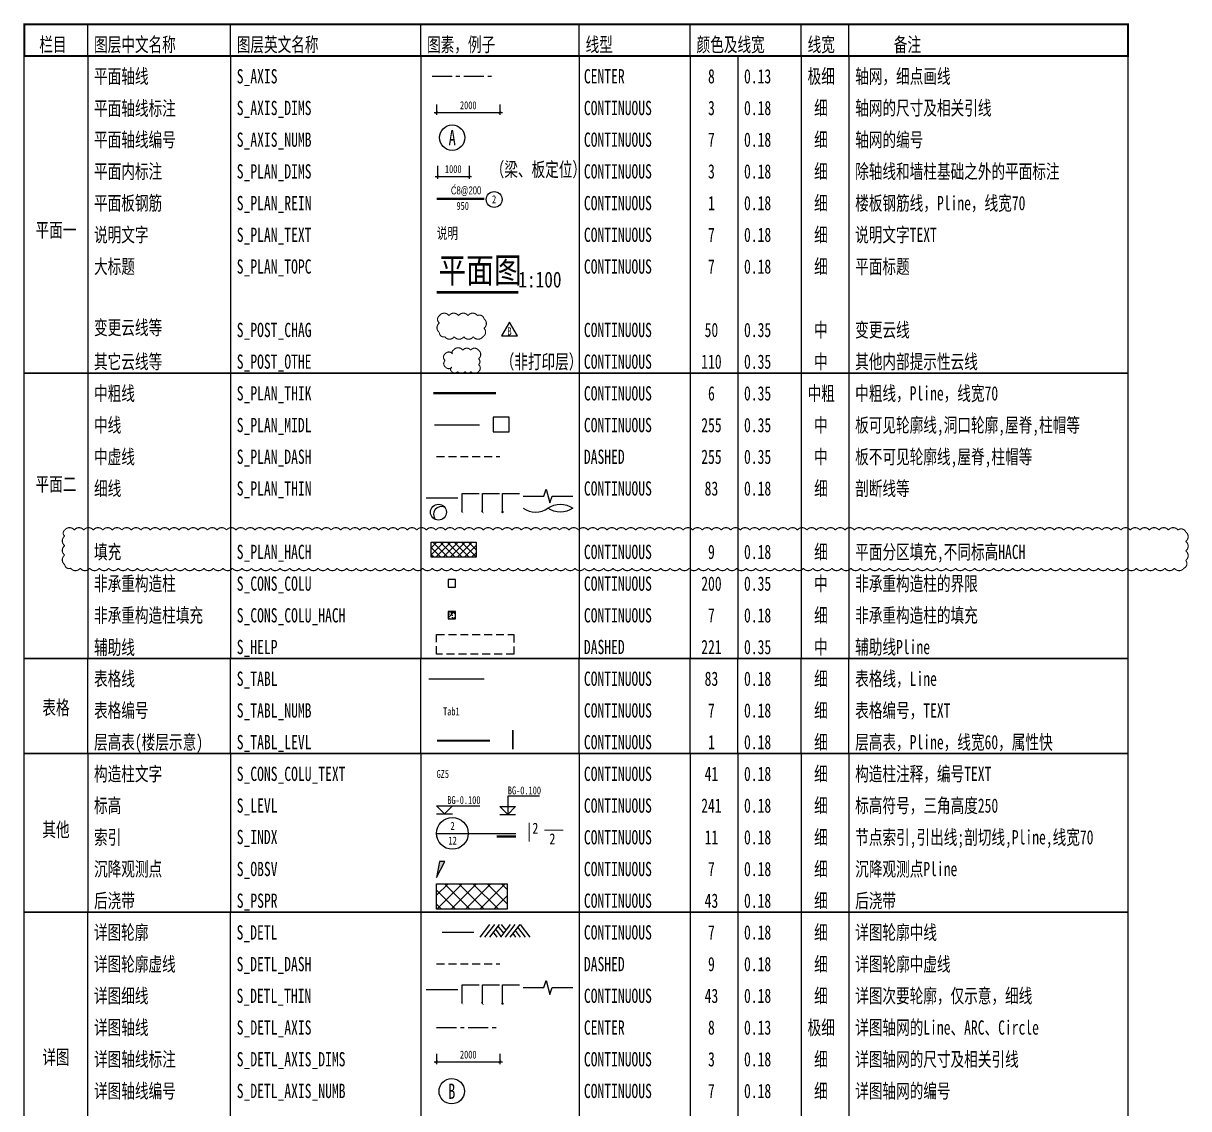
# Model space of a CAD drawing. Extents: x -302153 to 2378000, y -57590 to 1700000.
# Drawn here: x -69691 to -32945, y -13513 to 20717 of the extents above; entities that cross this region are included whole.
import ezdxf
from ezdxf.enums import TextEntityAlignment as Align

# ---------------------------------------------------------------- set-up
doc = ezdxf.new("R2010")
doc.units = 0
doc.header["$LTSCALE"] = 500
doc.header["$MEASUREMENT"] = 0
doc.linetypes.add('CENTER', pattern=[2, 1.25, -0.25, 0.25, -0.25])
doc.linetypes.add('DASHED', pattern=[0.75, 0.5, -0.25])
doc.layers.get('0').update_dxf_attribs({"linetype": 'CONTINUOUS'})
doc.layers.get('Defpoints').update_dxf_attribs({"color": 2, "linetype": 'CONTINUOUS'})
for name, color, linetype in [('S_AXIS', 8, 'CENTER'), ('S_AXIS_DIMS', 3, 'CONTINUOUS'), ('S_AXIS_NUMB', 7, 'CONTINUOUS'), ('S_CONS_COLU', 200, 'CONTINUOUS'), ('S_CONS_COLU_HACH', 7, 'CONTINUOUS'), ('S_CONS_COLU_TEXT', 41, 'CONTINUOUS'), ('S_DETL', 7, 'CONTINUOUS'), ('S_DETL_AXIS', 8, 'CENTER'), ('S_DETL_AXIS_DIMS', 3, 'CONTINUOUS'), ('S_DETL_AXIS_NUMB', 7, 'CONTINUOUS'), ('S_DETL_DASH', 9, 'DASHED'), ('S_DETL_THIN', 43, 'CONTINUOUS'), ('S_FLOR_TEXT', 51, 'CONTINUOUS'), ('S_HELP', 221, 'DASHED'), ('S_INDX', 11, 'CONTINUOUS'), ('S_LEVL', 241, 'CONTINUOUS'), ('S_OBSV', 7, 'CONTINUOUS'), ('S_PLAN_DASH', 255, 'DASHED'), ('S_PLAN_DIMS', 3, 'CONTINUOUS'), ('S_PLAN_HACH', 9, 'CONTINUOUS'), ('S_PLAN_MIDL', 255, 'CONTINUOUS'), ('S_PLAN_REIN', 1, 'CONTINUOUS'), ('S_PLAN_TEXT', 7, 'CONTINUOUS'), ('S_PLAN_THIK', 6, 'CONTINUOUS'), ('S_PLAN_THIN', 83, 'CONTINUOUS'), ('S_PLAN_TOPC', 7, 'CONTINUOUS'), ('S_POST_CHAG', 50, 'CONTINUOUS'), ('S_PSPR', 43, 'CONTINUOUS'), ('S_TABL', 83, 'CONTINUOUS'), ('S_TABL_LEVL', 1, 'CONTINUOUS'), ('S_TABL_NUMB', 7, 'CONTINUOUS')]:
    doc.layers.add(name, color=color, linetype=linetype)
doc.layers.add('S_POST_OTHE', color=110, linetype='CONTINUOUS', plot=False)
doc.styles.add('TH-STYLE1', font='Stfangso_1.ttf', dxfattribs={"width": 0.7})
doc.styles.add('TH-STYLE2', font='', dxfattribs={"width": 0.8})
doc.styles.get('TH-STYLE2').set_extended_font_data('STXihei')
doc.dimstyles.new('TSSD_100_100', dxfattribs={"dimtxt": 250, "dimasz": 75, "dimexe": 75, "dimexo": 200, "dimgap": 100, "dimtad": 1, "dimdec": 3, "dimdsep": 46, "dimtxsty": 'TH-STYLE1', "dimblk": 'ARCHTICK', "dimcen": -100, "dimdle": 75, "dimclrt": 7, "dimadec": 0, "dimazin": 0, "dimtfac": 1, "dimtdec": 3, "dimtix": 1, "dimtmove": 2, "dimatfit": 3, "dimldrblk": 'ARCHTICK', "dimfxl": 200, "dimtolj": 1, "dimtzin": 0, "dimarcsym": 0})

# ---------------------------------------------------------------- blocks, each defined once
blk = doc.blocks.new('Num')
blk.add_circle((0, 0), 250)
at = {"style": 'TH-STYLE1', "width": 0.7, "flags": 8}
blk.add_attdef('N', text='', height=250, dxfattribs=at).set_placement((0, -120), align=Align.CENTER)
blk = doc.blocks.new('ts_axno')
at = {"color": 0, "linetype": 'ByBlock', "lineweight": -2}
blk.add_circle((0, 0), 0.5, dxfattribs=at)
at = {"color": 0, "linetype": 'ByBlock', "lineweight": -2, "style": 'TH-STYLE1', "width": 0.8}
blk.add_attdef('A', text='', height=0.6, dxfattribs=at).set_placement((0, 0), align=Align.MIDDLE_CENTER)
blk = doc.blocks.new('INDX')
at = {"layer": 'S_INDX'}
blk.add_line((-1000, 0), (0, 0), dxfattribs=at)
at = {"layer": 'S_INDX', "xscale": 1000, "yscale": 1000, "zscale": 1000}
blk.add_blockref('ts_axno', (-500, 0), dxfattribs=at)
at = {"style": 'TH-STYLE2', "width": 0.8, "flags": 8}
for tag, p in [('N', (-494, 112)), ('PN', (-494, -352))]:
    blk.add_attdef(tag, text='', height=250, dxfattribs=at).set_placement(p, align=Align.CENTER)
blk = doc.blocks.new('INDX-1')
at = {"const_width": 40}
blk.add_lwpolyline([(-99299, 121357), (-99299, 121957)], dxfattribs=at)
at = {"style": 'TH-STYLE2', "width": 0.8}
blk.add_attdef('N', text='', height=350, dxfattribs=at).set_placement((-99199, 121957), align=Align.TOP_LEFT)
blk = doc.blocks.new('CHAG')
at = {"layer": 'S_POST_CHAG', "color": 1}
blk.add_lwpolyline([(0, 289), (-250, -144), (250, -144)], close=True, dxfattribs=at)
at = {"layer": 'S_POST_CHAG', "style": 'TH-STYLE1', "width": 0.8}
blk.add_attdef('03', text='', height=250, dxfattribs=at).set_placement((0, 0), align=Align.MIDDLE)
blk = doc.blocks.new('tc')
for p, q in [((-307, -402), (0, 0)), ((-157, -402), (150, 0)), ((-7, -402), (300, 0)), ((342, -402), (649, 0)), ((509, -183), (369, 0)), ((492, -402), (799, 0)), ((642, -402), (949, 0)), ((1268, -402), (960, 0)), ((226, -402), (109, -249)), ((359, -379), (184, -151)), ((434, -281), (259, -53)), ((818, -402), (730, -287)), ((968, -402), (805, -189)), ((1118, -402), (880, -91))]:
    blk.add_line(p, q)
blk = doc.blocks.new('*U15')
for p, q in [((-250, 250), (250, 250)), ((0, 0), (-250, 250)), ((-250, 0), (250, 0)), ((0, 0), (250, 250))]:
    blk.add_line(p, q)
blk.add_lwpolyline([(1000, 572), (0, 572), (0, 0)])
at = {"style": 'TH-STYLE1', "width": 0.7, "flags": 8}
blk.add_attdef('BG', (4, 632), '', height=250, dxfattribs=at)
blk = doc.blocks.new('*U16')
for p, q in [((-250, 250), (250, 250)), ((0, 0), (-250, 250)), ((-250, 0), (250, 0)), ((0, 0), (250, 250)), ((250, 250), (1112, 250))]:
    blk.add_line(p, q)
at = {"style": 'TH-STYLE1', "width": 0.7, "flags": 8}
blk.add_attdef('BG', (88, 310), '', height=250, dxfattribs=at)
blk = doc.blocks.new('asno2')
blk.add_circle((193767, 17435), 400)
at = {"color": 0, "linetype": 'ByBlock', "lineweight": -2, "style": 'TH-STYLE1', "width": 0.7}
blk.add_attdef('A', text='', height=480, dxfattribs=at).set_placement((193767, 17435), align=Align.MIDDLE_CENTER)
blk = doc.blocks.new('_ArchTick')
at = {"color": 0, "const_width": 0.25}
blk.add_lwpolyline([(-0.53, -0.53), (0.53, 0.53)], dxfattribs=at)
blk = doc.blocks.new('*D36')
at = {"layer": 'Defpoints', "color": 0, "transparency": 16777216}
for p in [(-56661, -11583), (-54661, -11583), (-54661, -12037)]:
    blk.add_point(p, dxfattribs=at)
at = {"layer": 'S_DETL_AXIS_DIMS', "color": 0, "lineweight": -2, "transparency": 16777216}
for p, q in [((-56736, -12037), (-54586, -12037)), ((-56661, -11783), (-56661, -12112)), ((-54661, -11783), (-54661, -12112))]:
    blk.add_line(p, q, dxfattribs=at)
at = {"layer": 'S_DETL_AXIS_DIMS', "color": 0, "lineweight": -2, "transparency": 16777216, "xscale": 75, "yscale": 75, "zscale": 75, "rotation": 180}
blk.add_blockref('_ArchTick', (-56661, -12037), dxfattribs=at)
at = {"layer": 'S_DETL_AXIS_DIMS', "color": 0, "lineweight": -2, "transparency": 16777216, "xscale": 75, "yscale": 75, "zscale": 75}
blk.add_blockref('_ArchTick', (-54661, -12037), dxfattribs=at)
at = {"layer": 'S_DETL_AXIS_DIMS', "color": 7, "transparency": 16777216, "insert": (-55661, -11809), "char_height": 250, "attachment_point": 5, "style": 'TH-STYLE1'}
blk.add_mtext('\\A1;2000', dxfattribs=at)
blk = doc.blocks.new('*D37')
at = {"layer": 'Defpoints', "color": 0, "transparency": 16777216}
for p in [(-56635, 16425), (-55635, 16425), (-55635, 15890)]:
    blk.add_point(p, dxfattribs=at)
at = {"layer": 'S_PLAN_DIMS', "color": 0, "lineweight": -2, "transparency": 16777216}
for p, q in [((-56635, 16225), (-56635, 15815)), ((-55635, 16225), (-55635, 15815)), ((-56710, 15890), (-55560, 15890))]:
    blk.add_line(p, q, dxfattribs=at)
at = {"layer": 'S_PLAN_DIMS', "color": 0, "lineweight": -2, "transparency": 16777216, "xscale": 75, "yscale": 75, "zscale": 75, "rotation": 180}
blk.add_blockref('_ArchTick', (-56635, 15890), dxfattribs=at)
at = {"layer": 'S_PLAN_DIMS', "color": 0, "lineweight": -2, "transparency": 16777216, "xscale": 75, "yscale": 75, "zscale": 75}
blk.add_blockref('_ArchTick', (-55635, 15890), dxfattribs=at)
at = {"layer": 'S_PLAN_DIMS', "color": 7, "transparency": 16777216, "insert": (-56135, 16118), "char_height": 250, "attachment_point": 5, "style": 'TH-STYLE1'}
blk.add_mtext('\\A1;1000', dxfattribs=at)
blk = doc.blocks.new('*D40')
at = {"layer": 'Defpoints', "color": 0, "transparency": 16777216}
for p in [(-56661, 18356), (-54661, 18356), (-54661, 17902)]:
    blk.add_point(p, dxfattribs=at)
at = {"layer": 'S_AXIS_DIMS', "color": 0, "lineweight": -2, "transparency": 16777216}
for p, q in [((-56661, 18156), (-56661, 17827)), ((-54661, 18156), (-54661, 17827)), ((-56736, 17902), (-54586, 17902))]:
    blk.add_line(p, q, dxfattribs=at)
at = {"layer": 'S_AXIS_DIMS', "color": 0, "lineweight": -2, "transparency": 16777216, "xscale": 75, "yscale": 75, "zscale": 75, "rotation": 180}
blk.add_blockref('_ArchTick', (-56661, 17902), dxfattribs=at)
at = {"layer": 'S_AXIS_DIMS', "color": 0, "lineweight": -2, "transparency": 16777216, "xscale": 75, "yscale": 75, "zscale": 75}
blk.add_blockref('_ArchTick', (-54661, 17902), dxfattribs=at)
at = {"layer": 'S_AXIS_DIMS', "color": 7, "transparency": 16777216, "insert": (-55661, 18130), "char_height": 250, "attachment_point": 5, "style": 'TH-STYLE1'}
blk.add_mtext('\\A1;2000', dxfattribs=at)

msp = doc.modelspace()

# ---------------------------------------------------------------- hatches: boundary and pattern name
at = {"layer": 'S_CONS_COLU_HACH'}
h = msp.add_hatch(dxfattribs=at)
h.set_pattern_fill('ARMORED', scale=30, style=0)
h.set_pattern_definition([(50, (83444.65, -93114.04), (215.17805, -18.82564), [22.5, -247.5]), (355, (83444.65, -93114.04), (-41.6254, 225.65764), [18, -198]), (100.4514, (83462.58, -93115.6), (173.55281, 206.83186), [19.12206, -210.34263]), (46.1842, (83444.65, -93054.04), (320.1723, -49.6557), [33.75, -371.25]), (96.6356, (83471.33, -93058.18), (280.3988, 292.23536), [28.6831, -315.5139]), (351.1842, (83444.65, -93054.04), (280.3986, 292.2356), [27, -297]), (21, (83474.65, -93069.04), (179.07212, -120.78567), [22.5, -247.5]), (326, (83474.65, -93069.04), (72.9946, 217.545), [18, -198]), (71.4514, (83489.57, -93079.1), (252.0668, 96.75915), [19.12206, -210.34263]), (37.5, (83444.65, -93114.04), (3.647957, 99.868156), [0, -195.6, 0, -201, 0, -198.75]), (7.5, (83444.65, -93114.04), (78.92086, 118.323514), [0, -114.6, 0, -191.1, 0, -75.75]), (327.5, (83377.75, -93114.04), (160.14673, -6.76646), [0, -75, 0, -234, 0, -310.5]), (317.5, (83347.75, -93114.04), (174.95585, 30.0315), [0, -97.5, 0, -155.4, 0, -220.5]), (45, (83444.65, -93114.04), (-106.06602, 106.06602), [])])
h.paths.add_polyline_path([(-56299.4704, 1930.568), (-56059.4704, 1930.568), (-56059.4704, 2170.568), (-56299.4704, 2170.568)])
at = {"layer": 'S_PLAN_HACH'}
h = msp.add_hatch(dxfattribs=at)
h.set_pattern_fill('ANSI37', color=256, scale=50, style=0)
h.set_pattern_definition([(45, (883517.03, 72317.57), (-112.253202, 112.253202), []), (135, (883517.03, 72317.57), (-112.253202, -112.253202), [])])
h.paths.add_polyline_path([(-56831.4445, 4351.0157), (-56831.4445, 3879.2868), (-55415.459, 3879.2868), (-55415.459, 4351.0157)])
at = {"layer": 'S_PSPR'}
h = msp.add_hatch(dxfattribs=at)
h.set_pattern_fill('NET', color=256, scale=100, angle=45, style=0)
h.set_pattern_definition([(45, (48266.03, -116485.37), (-224.5064, 224.5064), []), (135, (48266.03, -116485.37), (-224.5064, -224.5064), [])])
h.paths.add_polyline_path([(-54431.3094, -6420.7586), (-56661.3094, -6420.7586), (-56661.3094, -7220.7586), (-54431.3094, -7220.7586)])

# ---------------------------------------------------------------- linework, layer by layer
at = {"layer": 'S_AXIS'}
msp.add_line((-56799.0863, 19045.2572), (-54799.0863, 19045.2572), dxfattribs=at)
at = {"layer": 'S_CONS_COLU'}
for points in [[(-56299.4745, 3170.568), (-56299.4745, 2930.568), (-56059.4745, 2930.568), (-56059.4745, 3170.568)], [(-56299.4704, 2170.568), (-56299.4704, 1930.568), (-56059.4704, 1930.568), (-56059.4704, 2170.568)]]:
    msp.add_lwpolyline(points, close=True, dxfattribs=at)
at = {"layer": 'S_DETL'}
msp.add_line((-56488.5022, -7949.432), (-55488.5022, -7949.432), dxfattribs=at)
at = {"layer": 'S_DETL_AXIS'}
msp.add_line((-56661.3135, -10949.432), (-54661.3135, -10949.432), dxfattribs=at)
at = {"layer": 'S_DETL_DASH'}
msp.add_line((-56661.3094, -8949.432), (-54661.3094, -8949.432), dxfattribs=at)
at = {"layer": 'S_DETL_THIN'}
msp.add_line((-56988.5022, -9751.7046), (-55988.5022, -9751.7046), dxfattribs=at)
msp.add_lwpolyline([(-53928.9086, -9693.7597), (-53278.9086, -9693.7597), (-53208.9086, -9473.7597), (-53088.9086, -9913.7597), (-53018.9086, -9693.7597), (-52368.9086, -9693.7597)], dxfattribs=at)
at = {"layer": 'S_HELP'}
msp.add_lwpolyline([(-56661.3094, 1441.617), (-54219.4034, 1441.617), (-54219.4034, 823.0876), (-56661.3094, 823.0876)], close=True, dxfattribs=at)
at = {"layer": 'S_INDX'}
msp.add_line((-55661.3094, -4832.3565), (-54161.3094, -4832.3565), dxfattribs=at)
at = {"layer": 'S_INDX', "const_width": 70}
msp.add_lwpolyline([(-54161.3094, -4932.3565), (-54761.3094, -4932.3565)], dxfattribs=at)
at = {"layer": 'S_OBSV'}
msp.add_lwpolyline([(-56661.3094, -6222.0145), (-56401.5018, -5722.0145), (-56571.3094, -5722.0145)], close=True, dxfattribs=at)
msp.add_solid([(-56571.3094, -5722.0145), (-56401.5018, -5722.0145), (-56661.3094, -6222.0145)], dxfattribs=at)
at = {"layer": 'S_PLAN_DASH'}
msp.add_line((-56661.3094, 7058.199), (-54661.3094, 7058.199), dxfattribs=at)
at = {"layer": 'S_PLAN_HACH'}
msp.add_lwpolyline([(-56831.4445, 4351.0157), (-55415.459, 4351.0157), (-55415.459, 3879.2868), (-56831.4445, 3879.2868)], close=True, dxfattribs=at)
at = {"layer": 'S_PLAN_MIDL'}
msp.add_line((-56729.7037, 8058.199), (-55303.8165, 8058.199), dxfattribs=at)
msp.add_lwpolyline([(-54875.907, 7830.927), (-54375.907, 7830.927), (-54375.907, 8295.3541), (-54875.907, 8295.3541)], close=True, dxfattribs=at)
at = {"layer": 'S_PLAN_REIN', "const_width": 70}
msp.add_lwpolyline([(-56661.3094, 15179.8431), (-55158.158, 15179.8431)], dxfattribs=at)
at = {"layer": 'S_PLAN_THIK', "const_width": 70}
msp.add_lwpolyline([(-56766.431, 9050.568), (-54786.431, 9050.568)], dxfattribs=at)
at = {"layer": 'S_PLAN_THIN'}
msp.add_line((-56988.5022, 5750.568), (-55988.5022, 5750.568), dxfattribs=at)
msp.add_lwpolyline([(-53928.9086, 5808.5129), (-53278.9086, 5808.5129), (-53208.9086, 6028.5129), (-53088.9086, 5588.5129), (-53018.9086, 5808.5129), (-52368.9086, 5808.5129)], dxfattribs=at)
msp.add_lwpolyline([(-53928.9086, 5424.9793, 0.3281705948), (-53148.9086, 5424.9793, -0.3281705948), (-52368.9086, 5424.9793, -0.3281705948), (-53148.9086, 5424.9793, -0.5058306574)], format="xyb", dxfattribs=at)
msp.add_circle((-56601.8943, 5300.6584), 250, dxfattribs=at)
msp.add_arc((-56504.9532, 5226.1234), 250, 66.60060965, 218.28831308, dxfattribs=at)
at = {"layer": 'S_PLAN_TOPC', "const_width": 80}
msp.add_lwpolyline([(-56661.3094, 12235.3134), (-54081.522, 12235.3134)], dxfattribs=at)
at = {"layer": 'S_POST_CHAG', "const_width": 35}
for points in [[(-56569.7831, 11496.8056, -0.52056705), (-56269.7831, 11496.8056, -0.52056705), (-55969.7831, 11496.8056, -0.52056705), (-55669.7831, 11496.8056, -0.52056705), (-55369.7831, 11496.8056, -0.52056705), (-55168.3465, 11398.2422, -0.52056705), (-55168.3465, 11098.2422, -0.52056705), (-55202.1191, 10832.0149, -0.52056705), (-55502.1191, 10832.0149, -0.52056705), (-55802.1191, 10832.0149, -0.52056705), (-56102.1191, 10832.0149, -0.52056705), (-56402.1191, 10832.0149, -0.52056705), (-56569.7831, 10964.3509, -0.52056705), (-56569.7831, 11264.3509, -0.52056705)], [(-68384.4941, 4733.5737, -0.52056705), (-68084.4941, 4733.5737, -0.52056705), (-67784.4941, 4733.5737, -0.52056705), (-67484.4941, 4733.5737, -0.52056705), (-67184.4941, 4733.5737, -0.52056705), (-66884.4941, 4733.5737, -0.52056705), (-66584.4941, 4733.5737, -0.52056705), (-66284.4941, 4733.5737, -0.52056705), (-65984.4941, 4733.5737, -0.52056705), (-65684.4941, 4733.5737, -0.52056705), (-65384.4941, 4733.5737, -0.52056705), (-65084.4941, 4733.5737, -0.52056705), (-64784.4941, 4733.5737, -0.52056705), (-64484.4941, 4733.5737, -0.52056705), (-64184.4941, 4733.5737, -0.52056705), (-63884.4941, 4733.5737, -0.52056705), (-63584.4941, 4733.5737, -0.52056705), (-63284.4941, 4733.5737, -0.52056705), (-62984.4941, 4733.5737, -0.52056705), (-62684.4941, 4733.5737, -0.52056705), (-62384.4941, 4733.5737, -0.52056705), (-62084.4941, 4733.5737, -0.52056705), (-61784.4941, 4733.5737, -0.52056705), (-61484.4941, 4733.5737, -0.52056705), (-61184.4941, 4733.5737, -0.52056705), (-60884.4941, 4733.5737, -0.52056705), (-60584.4941, 4733.5737, -0.52056705), (-60284.4941, 4733.5737, -0.52056705), (-59984.4941, 4733.5737, -0.52056705), (-59684.4941, 4733.5737, -0.52056705), (-59384.4941, 4733.5737, -0.52056705), (-59084.4941, 4733.5737, -0.52056705), (-58784.4941, 4733.5737, -0.52056705), (-58484.4941, 4733.5737, -0.52056705), (-58184.4941, 4733.5737, -0.52056705), (-57884.4941, 4733.5737, -0.52056705), (-57584.4941, 4733.5737, -0.52056705), (-57284.4941, 4733.5737, -0.52056705), (-56984.4941, 4733.5737, -0.52056705), (-56684.4941, 4733.5737, -0.52056705), (-56384.4941, 4733.5737, -0.52056705), (-56084.4941, 4733.5737, -0.52056705), (-55784.4941, 4733.5737, -0.52056705), (-55484.4941, 4733.5737, -0.52056705), (-55184.4941, 4733.5737, -0.52056705), (-54884.4941, 4733.5737, -0.52056705), (-54584.4941, 4733.5737, -0.52056705), (-54284.4941, 4733.5737, -0.52056705), (-53984.4941, 4733.5737, -0.52056705), (-53684.4941, 4733.5737, -0.52056705), (-53384.4941, 4733.5737, -0.52056705), (-53084.4941, 4733.5737, -0.52056705), (-52784.4941, 4733.5737, -0.52056705), (-52484.4941, 4733.5737, -0.52056705), (-52184.4941, 4733.5737, -0.52056705), (-51884.4941, 4733.5737, -0.52056705), (-51584.4941, 4733.5737, -0.52056705), (-51284.4941, 4733.5737, -0.52056705), (-50984.4941, 4733.5737, -0.52056705), (-50684.4941, 4733.5737, -0.52056705), (-50384.4941, 4733.5737, -0.52056705), (-50084.4941, 4733.5737, -0.52056705), (-49784.4941, 4733.5737, -0.52056705), (-49484.4941, 4733.5737, -0.52056705), (-49184.4941, 4733.5737, -0.52056705), (-48884.4941, 4733.5737, -0.52056705), (-48584.4941, 4733.5737, -0.52056705), (-48284.4941, 4733.5737, -0.52056705), (-47984.4941, 4733.5737, -0.52056705), (-47684.4941, 4733.5737, -0.52056705), (-47384.4941, 4733.5737, -0.52056705), (-47084.4941, 4733.5737, -0.52056705), (-46784.4941, 4733.5737, -0.52056705), (-46484.4941, 4733.5737, -0.52056705), (-46184.4941, 4733.5737, -0.52056705), (-45884.4941, 4733.5737, -0.52056705), (-45584.4941, 4733.5737, -0.52056705), (-45284.4941, 4733.5737, -0.52056705), (-44984.4941, 4733.5737, -0.52056705), (-44684.4941, 4733.5737, -0.52056705), (-44384.4941, 4733.5737, -0.52056705), (-44084.4941, 4733.5737, -0.52056705), (-43784.4941, 4733.5737, -0.52056705), (-43484.4941, 4733.5737, -0.52056705), (-43184.4941, 4733.5737, -0.52056705), (-42884.4941, 4733.5737, -0.52056705), (-42584.4941, 4733.5737, -0.52056705), (-42284.4941, 4733.5737, -0.52056705), (-41984.4941, 4733.5737, -0.52056705), (-41684.4941, 4733.5737, -0.52056705), (-41384.4941, 4733.5737, -0.52056705), (-41084.4941, 4733.5737, -0.52056705), (-40784.4941, 4733.5737, -0.52056705), (-40484.4941, 4733.5737, -0.52056705), (-40184.4941, 4733.5737, -0.52056705), (-39884.4941, 4733.5737, -0.52056705), (-39584.4941, 4733.5737, -0.52056705), (-39284.4941, 4733.5737, -0.52056705), (-38984.4941, 4733.5737, -0.52056705), (-38684.4941, 4733.5737, -0.52056705), (-38384.4941, 4733.5737, -0.52056705), (-38084.4941, 4733.5737, -0.52056705), (-37784.4941, 4733.5737, -0.52056705), (-37484.4941, 4733.5737, -0.52056705), (-37184.4941, 4733.5737, -0.52056705), (-36884.4941, 4733.5737, -0.52056705), (-36584.4941, 4733.5737, -0.52056705), (-36284.4941, 4733.5737, -0.52056705), (-35984.4941, 4733.5737, -0.52056705), (-35684.4941, 4733.5737, -0.52056705), (-35384.4941, 4733.5737, -0.52056705), (-35084.4941, 4733.5737, -0.52056705), (-34784.4941, 4733.5737, -0.52056705), (-34484.4941, 4733.5737, -0.52056705), (-34184.4941, 4733.5737, -0.52056705), (-33884.4941, 4733.5737, -0.52056705), (-33584.4941, 4733.5737, -0.52056705), (-33284.4941, 4733.5737, -0.52056705), (-33040.9055, 4677.1623, -0.52056705), (-33040.9055, 4377.1623, -0.52056705), (-33040.9055, 4077.1623, -0.52056705), (-33040.9055, 3777.1623, -0.52056705), (-33096.0631, 3532.32, -0.52056705), (-33396.0631, 3532.32, -0.52056705), (-33696.0631, 3532.32, -0.52056705), (-33996.0631, 3532.32, -0.52056705), (-34296.0631, 3532.32, -0.52056705), (-34596.0631, 3532.32, -0.52056705), (-34896.0631, 3532.32, -0.52056705), (-35196.0631, 3532.32, -0.52056705), (-35496.0631, 3532.32, -0.52056705), (-35796.0631, 3532.32, -0.52056705), (-36096.0631, 3532.32, -0.52056705), (-36396.0631, 3532.32, -0.52056705), (-36696.0631, 3532.32, -0.52056705), (-36996.0631, 3532.32, -0.52056705), (-37296.0631, 3532.32, -0.52056705), (-37596.0631, 3532.32, -0.52056705), (-37896.0631, 3532.32, -0.52056705), (-38196.0631, 3532.32, -0.52056705), (-38496.0631, 3532.32, -0.52056705), (-38796.0631, 3532.32, -0.52056705), (-39096.0631, 3532.32, -0.52056705), (-39396.0631, 3532.32, -0.52056705), (-39696.0631, 3532.32, -0.52056705), (-39996.0631, 3532.32, -0.52056705), (-40296.0631, 3532.32, -0.52056705), (-40596.0631, 3532.32, -0.52056705), (-40896.0631, 3532.32, -0.52056705), (-41196.0631, 3532.32, -0.52056705), (-41496.0631, 3532.32, -0.52056705), (-41796.0631, 3532.32, -0.52056705), (-42096.0631, 3532.32, -0.52056705), (-42396.0631, 3532.32, -0.52056705), (-42696.0631, 3532.32, -0.52056705), (-42996.0631, 3532.32, -0.52056705), (-43296.0631, 3532.32, -0.52056705), (-43596.0631, 3532.32, -0.52056705), (-43896.0631, 3532.32, -0.52056705), (-44196.0631, 3532.32, -0.52056705), (-44496.0631, 3532.32, -0.52056705), (-44796.0631, 3532.32, -0.52056705), (-45096.0631, 3532.32, -0.52056705), (-45396.0631, 3532.32, -0.52056705), (-45696.0631, 3532.32, -0.52056705), (-45996.0631, 3532.32, -0.52056705), (-46296.0631, 3532.32, -0.52056705), (-46596.0631, 3532.32, -0.52056705), (-46896.0631, 3532.32, -0.52056705), (-47196.0631, 3532.32, -0.52056705), (-47496.0631, 3532.32, -0.52056705), (-47796.0631, 3532.32, -0.52056705), (-48096.0631, 3532.32, -0.52056705), (-48396.0631, 3532.32, -0.52056705), (-48696.0631, 3532.32, -0.52056705), (-48996.0631, 3532.32, -0.52056705), (-49296.0631, 3532.32, -0.52056705), (-49596.0631, 3532.32, -0.52056705), (-49896.0631, 3532.32, -0.52056705), (-50196.0631, 3532.32, -0.52056705), (-50496.0631, 3532.32, -0.52056705), (-50796.0631, 3532.32, -0.52056705), (-51096.0631, 3532.32, -0.52056705), (-51396.0631, 3532.32, -0.52056705), (-51696.0631, 3532.32, -0.52056705), (-51996.0631, 3532.32, -0.52056705), (-52296.0631, 3532.32, -0.52056705), (-52596.0631, 3532.32, -0.52056705), (-52896.0631, 3532.32, -0.52056705), (-53196.0631, 3532.32, -0.52056705), (-53496.0631, 3532.32, -0.52056705), (-53796.0631, 3532.32, -0.52056705), (-54096.0631, 3532.32, -0.52056705), (-54396.0631, 3532.32, -0.52056705), (-54696.0631, 3532.32, -0.52056705), (-54996.0631, 3532.32, -0.52056705), (-55296.0631, 3532.32, -0.52056705), (-55596.0631, 3532.32, -0.52056705), (-55896.0631, 3532.32, -0.52056705), (-56196.0631, 3532.32, -0.52056705), (-56496.0631, 3532.32, -0.52056705), (-56796.0631, 3532.32, -0.52056705), (-57096.0631, 3532.32, -0.52056705), (-57396.0631, 3532.32, -0.52056705), (-57696.0631, 3532.32, -0.52056705), (-57996.0631, 3532.32, -0.52056705), (-58296.0631, 3532.32, -0.52056705), (-58596.0631, 3532.32, -0.52056705), (-58896.0631, 3532.32, -0.52056705), (-59196.0631, 3532.32, -0.52056705), (-59496.0631, 3532.32, -0.52056705), (-59796.0631, 3532.32, -0.52056705), (-60096.0631, 3532.32, -0.52056705), (-60396.0631, 3532.32, -0.52056705), (-60696.0631, 3532.32, -0.52056705), (-60996.0631, 3532.32, -0.52056705), (-61296.0631, 3532.32, -0.52056705), (-61596.0631, 3532.32, -0.52056705), (-61896.0631, 3532.32, -0.52056705), (-62196.0631, 3532.32, -0.52056705), (-62496.0631, 3532.32, -0.52056705), (-62796.0631, 3532.32, -0.52056705), (-63096.0631, 3532.32, -0.52056705), (-63396.0631, 3532.32, -0.52056705), (-63696.0631, 3532.32, -0.52056705), (-63996.0631, 3532.32, -0.52056705), (-64296.0631, 3532.32, -0.52056705), (-64596.0631, 3532.32, -0.52056705), (-64896.0631, 3532.32, -0.52056705), (-65196.0631, 3532.32, -0.52056705), (-65496.0631, 3532.32, -0.52056705), (-65796.0631, 3532.32, -0.52056705), (-66096.0631, 3532.32, -0.52056705), (-66396.0631, 3532.32, -0.52056705), (-66696.0631, 3532.32, -0.52056705), (-66996.0631, 3532.32, -0.52056705), (-67296.0631, 3532.32, -0.52056705), (-67596.0631, 3532.32, -0.52056705), (-67896.0631, 3532.32, -0.52056705), (-68196.0631, 3532.32, -0.52056705), (-68384.4941, 3643.8889, -0.52056705), (-68384.4941, 3943.8889, -0.52056705), (-68384.4941, 4243.8889, -0.52056705), (-68384.4941, 4543.8889, -0.52056705)]]:
    msp.add_lwpolyline(points, format="xyb", close=True, dxfattribs=at)
at = {"layer": 'S_POST_OTHE', "const_width": 35}
msp.add_lwpolyline([(-56388.5658, 10082.8045, -0.52056705), (-56388.5658, 10289.986, -0.52056705), (-56155.3842, 10289.986, -0.52056705), (-56129.4752, 10406.5251, -0.52056705), (-55831.5205, 10406.5251, -0.52056705), (-55585.3846, 10406.5251, -0.52056705), (-55339.2483, 10406.5251, -0.52056705), (-55339.2483, 10134.5999, -0.52056705), (-55339.2483, 9953.3162, -0.52056705), (-55339.2483, 9733.186, -0.52056705), (-55572.4299, 9733.186, -0.52056705), (-55766.7478, 9733.186, -0.52056705), (-55999.9294, 9733.186, -0.52056705), (-56181.2931, 9733.186, -0.52056705), (-56181.2931, 9875.623, -0.52056705), (-56375.6111, 9875.623, -0.52056705)], format="xyb", close=True, dxfattribs=at)
at = {"layer": 'S_PSPR'}
msp.add_lwpolyline([(-56661.3094, -6420.7586), (-54431.3094, -6420.7586), (-54431.3094, -7220.7586), (-56661.3094, -7220.7586)], close=True, dxfattribs=at)
at = {"layer": 'S_TABL'}
for p, q in [((-67661.3054, 19686.568), (-67661.3054, 20686.568)), ((-63161.3054, 19686.568), (-63161.3054, 20686.568)), ((-57161.3054, 19686.568), (-57161.3054, 20686.568)), ((-52161.3054, 19686.568), (-52161.3054, 20686.568)), ((-48661.3054, 19686.568), (-48661.3054, 20686.568)), ((-45161.3054, 19686.568), (-45161.3054, 20686.568)), ((-43661.3054, 19686.568), (-43661.3054, 20686.568)), ((-67661.3094, 19686.568), (-67661.3094, 9686.568)), ((-63161.3094, 19686.568), (-63161.3094, 9686.568)), ((-57161.3094, 19686.568), (-57161.3094, 9686.568)), ((-52161.3135, 19686.568), (-52161.3135, 9686.568)), ((-48661.3094, 19686.568), (-48661.3094, 9686.568)), ((-47161.3094, 19686.568), (-47161.3094, 9686.568)), ((-45161.3094, 19686.568), (-45161.3094, 9686.568)), ((-43661.3094, 19686.568), (-43661.3094, 9686.568)), ((-67661.3094, 9686.568), (-67661.3094, 686.568)), ((-63161.3094, 9686.568), (-63161.3094, 686.568)), ((-57161.3094, 9686.568), (-57161.3094, 686.568)), ((-52161.3135, 9686.568), (-52161.3135, 686.568)), ((-48661.3094, 9686.568), (-48661.3094, 686.568)), ((-47161.3094, 9686.568), (-47161.3094, 686.568)), ((-45161.3094, 9686.568), (-45161.3094, 686.568)), ((-43661.3094, 9686.568), (-43661.3094, 686.568)), ((-34861.3094, 686.568), (-69661.3054, 686.568)), ((-67661.3094, -2313.432), (-67661.3094, 686.568)), ((-63161.3094, -2313.432), (-63161.3094, 686.568)), ((-57161.3094, -2313.432), (-57161.3094, 686.568)), ((-52161.3135, -2313.432), (-52161.3135, 686.568)), ((-48661.3094, -2313.432), (-48661.3094, 686.568)), ((-47161.3094, -2313.432), (-47161.3094, 686.568)), ((-45161.3094, -2313.432), (-45161.3094, 686.568)), ((-43661.3094, -2313.432), (-43661.3094, 686.568)), ((-56901.0623, 42.1713), (-55161.3094, 42.1713)), ((-67661.3094, -2313.432), (-67661.3094, -7313.432)), ((-63161.3094, -2313.432), (-63161.3094, -7313.432)), ((-57161.3094, -2313.432), (-57161.3094, -7313.432)), ((-52161.3135, -2313.432), (-52161.3135, -7313.432)), ((-48661.3094, -2313.432), (-48661.3094, -7313.432)), ((-47161.3094, -2313.432), (-47161.3094, -7313.432)), ((-45161.3094, -2313.432), (-45161.3094, -7313.432)), ((-43661.3094, -2313.432), (-43661.3094, -7313.432)), ((-67661.3094, -19313.432), (-67661.3094, -7313.432)), ((-63161.3094, -19313.432), (-63161.3094, -7313.432)), ((-57161.3094, -7313.432), (-57161.3094, -19313.432)), ((-52161.3135, -7313.432), (-52161.3135, -19313.432)), ((-48661.3094, -7313.432), (-48661.3094, -19313.432)), ((-47161.3094, -7313.432), (-47161.3094, -19313.432)), ((-45161.3094, -7313.432), (-45161.3094, -19313.432)), ((-43661.3094, -7313.432), (-43661.3094, -19313.432))]:
    msp.add_line(p, q, dxfattribs=at)
at = {"layer": 'S_TABL', "const_width": 60}
msp.add_lwpolyline([(-69661.3054, 20686.568), (-34861.3094, 20686.568), (-34861.3094, 19686.568), (-69661.3054, 19686.568)], close=True, dxfattribs=at)
at = {"layer": 'S_TABL'}
for points in [[(-69661.3054, 19686.568), (-34861.3094, 19686.568), (-34861.3094, 9686.568), (-69661.3054, 9686.568)], [(-69661.3054, 9686.568), (-34861.3094, 9686.568), (-34861.3094, 686.568), (-69661.3054, 686.568)], [(-69661.3054, 686.568), (-34861.3094, 686.568), (-34861.3094, -2313.432), (-69661.3054, -2313.432)], [(-69661.3054, -2313.432), (-34861.3094, -2313.432), (-34861.3094, -7313.432), (-69661.3054, -7313.432)], [(-69661.3054, -7313.432), (-34861.3094, -7313.432), (-34861.3094, -19313.432), (-69661.3054, -19313.432)]]:
    msp.add_lwpolyline(points, close=True, dxfattribs=at)
at = {"layer": 'S_TABL_LEVL', "const_width": 60}
for points in [[(-54256.0447, -1572.6633), (-54256.0447, -2182.4014)], [(-56641.8447, -1909.7273), (-54979.6572, -1909.7273)]]:
    msp.add_lwpolyline(points, dxfattribs=at)

# ---------------------------------------------------------------- block references
at = {"layer": 'S_AXIS_NUMB'}
msp.add_blockref('asno2', (-249935.1143, -325.0676), dxfattribs=at).add_auto_attribs({'A': 'A'})
at = {"layer": 'S_DETL'}
msp.add_blockref('tc', (-54977.8915, -7700.0949), dxfattribs=at)
at = {"layer": 'S_DETL_AXIS_NUMB'}
msp.add_blockref('asno2', (-249949.0555, -30397.596), dxfattribs=at).add_auto_attribs({'A': 'B'})
at = {"layer": 'S_FLOR_TEXT'}
msp.add_blockref('Num', (-54845.0746, 15160.8038), dxfattribs=at).add_auto_attribs({'N': '2'})
at = {"layer": 'S_INDX'}
msp.add_blockref('INDX', (-55661.3094, -4832.3565), dxfattribs=at).add_auto_attribs({'N': '2', 'PN': '12'})
ref = msp.add_blockref('INDX-1', (45557.6103, -126451.2824), dxfattribs=at)
ref.add_attrib('N', '2', dxfattribs={"height": 350, "style": 'TH-STYLE2', "width": 0.8}).set_placement((-53641.7421, -4494.6745), align=Align.TOP_LEFT)
ref = msp.add_blockref('INDX-1', (68690.586, 94569.1542), dxfattribs=dict(at, rotation=90))
ref.add_attrib('N', '2', dxfattribs={"layer": '0', "height": 350, "style": 'TH-STYLE2', "width": 0.8}).set_placement((-53105.207, -4830.1983), align=Align.TOP_LEFT)
at = {"layer": 'S_LEVL'}
ref = msp.add_blockref('*U16', (-56411.3094, -4214.7205), dxfattribs=at)
ref.add_attrib('BG', 'BG-0.100', (-56322.9523, -3904.7205), dxfattribs={"layer": '0', "height": 250, "style": 'TH-STYLE1', "width": 0.7})
msp.add_blockref('*U15', (-54418.3043, -4232.5341), dxfattribs=at).add_auto_attribs({'BG': 'BG-0.100'})
at = {"layer": 'S_POST_CHAG'}
msp.add_blockref('CHAG', (-54360.1433, 11002.7568), dxfattribs=at).add_auto_attribs({'03': 'B'})

# ---------------------------------------------------------------- texts
at = {"layer": 'S_CONS_COLU_TEXT', "style": 'TH-STYLE1', "width": 0.7}
msp.add_text('GZ5', height=250, dxfattribs=at).set_placement((-56661.3135, -3157.5111), align=Align.BOTTOM_LEFT)
at = {"layer": 'S_FLOR_TEXT', "style": 'TH-STYLE1', "width": 0.7}
for s, p in [('Ć8@200', (-56206.6946, 15321.4997)), ('950', (-56033.0911, 14834.281))]:
    msp.add_text(s, height=250, dxfattribs=at).set_placement(p)
at = {"layer": 'S_PLAN_TEXT', "style": 'TH-STYLE1', "width": 0.7}
for s, height, p in [('栏目', 450, (-69185.9563, 19686.568)), ('图层中文名称', 450, (-67461.3054, 19686.568)), ('图层英文名称', 450, (-62961.3054, 19686.568)), ('图素，例子', 450, (-56961.3054, 19686.568)), ('线型', 450, (-51961.3054, 19686.568)), ('颜色', 450, (-48461.3054, 19686.568)), ('颜色及线宽', 450, (-48461.3014, 19686.568)), ('线宽', 450, (-44961.3014, 19686.568)), ('备注', 450, (-42243.6027, 19686.568)), ('平面轴线', 450, (-67461.3054, 18686.568)), ('S_AXIS', 450, (-62961.3094, 18686.568)), ('CENTER', 450, (-52014.6778, 18686.568)), ('0.13', 450, (-46966.5173, 18686.568)), ('极细', 450, (-44961.3054, 18686.568)), ('轴网，细点画线', 450, (-43461.3054, 18686.568)), ('平面轴线标注', 450, (-67461.3054, 17674.3455)), ('S_AXIS_DIMS', 450, (-62961.3094, 17686.568)), ('CONTINUOUS', 450, (-52014.6778, 17686.568)), ('0.18', 450, (-46966.5173, 17686.568)), ('细', 450, (-44754.9601, 17686.568)), ('轴网的尺寸及相关引线', 450, (-43461.3054, 17686.568)), ('平面轴线编号', 450, (-67461.3054, 16686.568)), ('S_AXIS_NUMB', 450, (-62961.3094, 16686.568)), ('CONTINUOUS', 450, (-52014.6778, 16686.568)), ('细', 450, (-44754.9601, 16686.568)), ('轴网的编号', 450, (-43461.3054, 16686.568)), ('0.18', 450, (-46966.5173, 16686.568)), ('平面内标注', 450, (-67461.3094, 15686.568)), ('S_PLAN_DIMS', 450, (-62961.3094, 15686.568)), ('CONTINUOUS', 450, (-52014.6778, 15686.568)), ('0.18', 450, (-46966.5173, 15686.568)), ('细', 450, (-44754.9601, 15686.568)), ('除轴线和墙柱基础之外的平面标注', 450, (-43461.3054, 15686.568)), ('平面板钢筋', 450, (-67461.3135, 14686.568)), ('S_PLAN_REIN', 450, (-62961.3135, 14686.568)), ('CONTINUOUS', 450, (-52014.6818, 14686.568)), ('0.18', 450, (-46966.5213, 14686.568)), ('细', 450, (-44754.9641, 14686.568)), ('楼板钢筋线，Pline，线宽70', 450, (-43461.3094, 14686.568)), ('说明文字', 450, (-67461.3094, 13686.568)), ('细', 450, (-44754.9601, 13686.568)), ('说明文字TEXT', 450, (-43461.3054, 13686.568)), ('S_PLAN_TEXT', 450, (-62961.3094, 13686.568)), ('说明', 350, (-56652.1129, 13815.8211)), ('CONTINUOUS', 450, (-52014.6778, 13686.568)), ('0.18', 450, (-46966.5173, 13686.568)), ('大标题', 450, (-67461.3094, 12686.568)), ('S_PLAN_TOPC', 450, (-62961.3094, 12686.568)), ('CONTINUOUS', 450, (-52014.6778, 12686.568)), ('0.18', 450, (-46966.5173, 12686.568)), ('细', 450, (-44754.9601, 12686.568)), ('平面标题', 450, (-43461.3054, 12686.568)), ('变更云线等', 450, (-67461.3094, 10760.9363)), ('S_POST_CHAG', 450, (-62961.3094, 10686.568)), ('CONTINUOUS', 450, (-52014.6778, 10686.568)), ('0.35', 450, (-46966.5173, 10686.568)), ('中', 450, (-44754.9601, 10686.568)), ('变更云线', 450, (-43461.3054, 10686.568)), ('其它云线等', 450, (-67461.3094, 9686.568)), ('中', 450, (-44754.9601, 9686.568)), ('其他内部提示性云线', 450, (-43461.3054, 9686.568)), ('S_POST_OTHE', 450, (-62961.3094, 9686.568)), ('CONTINUOUS', 450, (-52014.6778, 9686.568)), ('0.35', 450, (-46966.5173, 9686.568)), ('中粗线', 450, (-67461.3094, 8686.568)), ('S_PLAN_THIK', 450, (-62961.3094, 8686.568)), ('CONTINUOUS', 450, (-52014.6778, 8686.568)), ('0.35', 450, (-46966.5173, 8686.568)), ('中粗', 450, (-44961.3054, 8686.568)), ('中粗线，Pline，线宽70', 450, (-43461.3054, 8686.568)), ('中线', 450, (-67461.3094, 7686.568)), ('S_PLAN_MIDL', 450, (-62961.3094, 7686.568)), ('CONTINUOUS', 450, (-52014.6778, 7686.568)), ('0.35', 450, (-46966.5173, 7686.568)), ('中', 450, (-44754.9601, 7686.568)), ('板可见轮廓线,洞口轮廓,屋脊,柱帽等', 450, (-43461.3054, 7686.568)), ('中虚线', 450, (-67461.3094, 6686.568)), ('S_PLAN_DASH', 450, (-62961.3094, 6686.568)), ('DASHED', 450, (-52014.6778, 6686.568)), ('0.35', 450, (-46966.5173, 6686.568)), ('中', 450, (-44754.9601, 6686.568)), ('板不可见轮廓线,屋脊,柱帽等', 450, (-43461.3054, 6686.568)), ('细线', 450, (-67461.3094, 5686.568)), ('S_PLAN_THIN', 450, (-62961.3094, 5686.568)), ('CONTINUOUS', 450, (-52014.6778, 5686.568)), ('0.18', 450, (-46966.5173, 5686.568)), ('细', 450, (-44754.9601, 5686.568)), ('剖断线等', 450, (-43461.3054, 5686.568)), ('填充', 450, (-67461.3135, 3686.568)), ('S_PLAN_HACH', 450, (-62961.3135, 3686.568)), ('CONTINUOUS', 450, (-52014.6778, 3686.568)), ('0.18', 450, (-46966.5173, 3686.568)), ('细', 450, (-44754.9601, 3686.568)), ('平面分区填充,不同标高HACH', 450, (-43461.3054, 3686.568)), ('非承重构造柱', 450, (-67461.3094, 2686.568)), ('中', 450, (-44754.9601, 2686.568)), ('非承重构造柱的界限', 450, (-43461.3054, 2686.568)), ('S_CONS_COLU', 450, (-62961.3094, 2686.568)), ('CONTINUOUS', 450, (-52014.6778, 2686.568)), ('0.35', 450, (-46966.5173, 2686.568)), ('非承重构造柱填充', 450, (-67461.3054, 1686.568)), ('S_CONS_COLU_HACH', 450, (-62961.3054, 1686.568)), ('CONTINUOUS', 450, (-52014.6738, 1686.568)), ('0.18', 450, (-46966.5133, 1686.568)), ('细', 450, (-44754.956, 1686.568)), ('非承重构造柱的填充', 450, (-43461.3014, 1686.568)), ('辅助线', 450, (-67461.3094, 676.8629)), ('S_HELP', 450, (-62961.3094, 686.568)), ('DASHED', 450, (-52014.6778, 686.568)), ('0.35', 450, (-46966.5173, 686.568)), ('中', 450, (-44754.9601, 686.568)), ('辅助线Pline', 450, (-43461.3054, 686.568)), ('表格线', 450, (-67461.3094, -313.432)), ('S_TABL', 450, (-62961.3094, -313.432)), ('CONTINUOUS', 450, (-52014.6778, -313.432)), ('0.18', 450, (-46966.5173, -313.432)), ('细', 450, (-44754.9601, -313.432)), ('表格线，Line', 450, (-43461.3054, -313.432)), ('表格编号', 450, (-67461.3094, -1313.432)), ('S_TABL_NUMB', 450, (-62961.3094, -1313.432)), ('CONTINUOUS', 450, (-52014.6778, -1313.432)), ('0.18', 450, (-46966.5173, -1313.432)), ('细', 450, (-44754.9601, -1313.432)), ('表格编号，TEXT ', 450, (-43461.3054, -1313.432)), ('层高表(楼层示意)', 450, (-67461.3094, -2313.432)), ('S_TABL_LEVL', 450, (-62961.3094, -2313.432)), ('CONTINUOUS', 450, (-52014.6778, -2313.432)), ('0.18', 450, (-46966.5173, -2313.432)), ('细', 450, (-44754.9601, -2313.432)), ('层高表，Pline，线宽60，属性快', 450, (-43461.3054, -2313.432)), ('构造柱文字', 450, (-67461.3094, -3313.432)), ('S_CONS_COLU_TEXT', 450, (-62961.3094, -3313.432)), ('CONTINUOUS', 450, (-52014.6778, -3313.432)), ('0.18', 450, (-46966.5173, -3313.432)), ('细', 450, (-44754.9601, -3313.432)), ('构造柱注释，编号TEXT ', 450, (-43461.3054, -3313.432)), ('标高', 450, (-67461.3094, -4313.432)), ('细', 450, (-44754.9601, -4313.432)), ('标高符号，三角高度250', 450, (-43461.3054, -4313.432)), ('S_LEVL', 450, (-62961.3094, -4313.432)), ('CONTINUOUS', 450, (-52014.6778, -4313.432)), ('0.18', 450, (-46966.5173, -4313.432)), ('索引', 450, (-67461.3094, -5313.432)), ('S_INDX', 450, (-62961.3094, -5305.8003)), ('CONTINUOUS', 450, (-52014.6778, -5313.432)), ('0.18', 450, (-46966.5173, -5313.432)), ('细', 450, (-44754.9601, -5313.432)), ('节点索引,引出线;剖切线,Pline,线宽70', 450, (-43461.3054, -5313.432)), ('沉降观测点', 450, (-67461.3094, -6313.432)), ('S_OBSV', 450, (-62961.3094, -6313.432)), ('CONTINUOUS', 450, (-52014.6778, -6313.432)), ('0.18', 450, (-46966.5173, -6313.432)), ('细', 450, (-44754.9601, -6313.432)), ('沉降观测点Pline', 450, (-43461.3054, -6313.432)), ('后浇带', 450, (-67461.3094, -7313.432)), ('S_PSPR', 450, (-62961.3094, -7313.432)), ('CONTINUOUS', 450, (-52014.6778, -7313.432)), ('0.18', 450, (-46966.5173, -7313.432)), ('细', 450, (-44754.9601, -7313.432)), ('后浇带', 450, (-43461.3054, -7313.432)), ('详图轮廓', 450, (-67464.7817, -8313.432)), ('细', 450, (-44754.9601, -8313.432)), ('详图轮廓中线', 450, (-43461.3054, -8313.432)), ('S_DETL', 450, (-62964.7817, -8313.432)), ('CONTINUOUS', 450, (-52014.6778, -8313.432)), ('0.18', 450, (-46966.5173, -8313.432)), ('详图轮廓虚线', 450, (-67464.7817, -9313.432)), ('S_DETL_DASH', 450, (-62964.7817, -9313.432)), ('DASHED', 450, (-52014.6778, -9313.432)), ('0.18', 450, (-46966.5173, -9313.432)), ('细', 450, (-44754.9601, -9313.432)), ('详图轮廓中虚线', 450, (-43461.3054, -9313.432)), ('详图细线', 450, (-67464.7817, -10313.432)), ('S_DETL_THIN', 450, (-62967.8981, -10313.432)), ('CONTINUOUS', 450, (-52014.6778, -10313.432)), ('0.18', 450, (-46966.5173, -10313.432)), ('细', 450, (-44754.9601, -10313.432)), ('详图次要轮廓，仅示意，细线', 450, (-43461.3054, -10313.432)), ('详图轴线', 450, (-67461.3094, -11313.432)), ('S_DETL_AXIS', 450, (-62961.3135, -11313.432)), ('CENTER', 450, (-52014.6778, -11313.432)), ('0.13', 450, (-46966.5173, -11313.432)), ('极细', 450, (-44961.3054, -11313.432)), ('详图轴网的Line、ARC、Circle', 450, (-43461.3054, -11313.432)), ('详图轴线标注', 450, (-67461.3094, -12313.432)), ('S_DETL_AXIS_DIMS', 450, (-62961.3135, -12313.432)), ('CONTINUOUS', 450, (-52014.6778, -12313.432)), ('0.18', 450, (-46966.5173, -12313.432)), ('细', 450, (-44754.9601, -12313.432)), ('详图轴网的尺寸及相关引线', 450, (-43461.3054, -12313.432)), ('详图轴线编号', 450, (-67461.3094, -13313.432)), ('S_DETL_AXIS_NUMB', 450, (-62961.3135, -13313.432)), ('CONTINUOUS', 450, (-52014.6778, -13313.432)), ('0.18', 450, (-46966.5173, -13313.432)), ('细', 450, (-44754.9601, -13313.432)), ('详图轴网的编号', 450, (-43461.3054, -13313.432))]:
    msp.add_text(s, height=height, dxfattribs=at).set_placement(p, align=Align.BOTTOM_LEFT)
for s, p in [('8', (-47994.0145, 18686.568)), ('3', (-47994.0145, 17686.568)), ('7', (-47994.0145, 16686.568)), ('3', (-47994.0145, 15686.568)), ('1', (-47994.0185, 14686.568)), ('7', (-47994.0145, 13686.568)), ('7', (-47994.0145, 12686.568)), ('50', (-47994.0145, 10686.568)), ('110', (-47994.0145, 9686.568)), ('6', (-47994.0145, 8686.568)), ('255', (-47994.0145, 7686.568)), ('255', (-47994.0145, 6686.568)), ('83', (-47994.0145, 5686.568)), ('9', (-47994.0145, 3686.568)), ('200', (-47994.0145, 2686.568)), ('7', (-47994.0104, 1686.568)), ('221', (-47994.0145, 686.568)), ('83', (-47994.0145, -313.432)), ('7', (-47994.0145, -1313.432)), ('1', (-47994.0145, -2313.432)), ('41', (-47994.0145, -3313.432)), ('241', (-47994.0145, -4313.432)), ('11', (-47994.0145, -5313.432)), ('7', (-47994.0145, -6313.432)), ('43', (-47994.0145, -7313.432)), ('7', (-47994.0145, -8313.432)), ('9', (-47994.0145, -9313.432)), ('43', (-47994.0145, -10313.432)), ('8', (-47994.0145, -11313.432)), ('3', (-47994.0145, -12313.432)), ('7', (-47994.0145, -13313.432))]:
    msp.add_text(s, height=450, dxfattribs=at).set_placement(p, align=Align.BOTTOM_CENTER)
for s, p in [('（梁、板定位）', (-51947.0664, 15746.8574)), ('（非打印层）', (-52061.3094, 9685.3687))]:
    msp.add_text(s, height=450, dxfattribs=at).set_placement(p, align=Align.BOTTOM_RIGHT)
at = {"layer": 'S_PLAN_TEXT', "char_height": 450, "attachment_point": 5, "style": 'TH-STYLE1'}
for s, insert in [('平面一', (-68661.3074, 14173.9736)), ('平面二', (-68661.3074, 6159.9884)), ('表格', (-68661.3074, -887.3753))]:
    msp.add_mtext(s, dxfattribs=dict(at, insert=insert))
at = {"layer": 'S_PLAN_TEXT', "char_height": 450, "width": 1999.995972, "attachment_point": 5, "style": 'TH-STYLE1'}
for s, insert in [('其他', (-68661.3074, -4735.2576)), ('详图', (-68661.3074, -11913.432))]:
    msp.add_mtext(s, dxfattribs=dict(at, insert=insert))
at = {"layer": 'S_PLAN_TOPC', "style": 'TH-STYLE2', "width": 0.8}
for s, height, p in [('平面图', 800, (-56600.0188, 12285.3134)), ('1:100', 500, (-54081.522, 12235.3134))]:
    msp.add_text(s, height=height, dxfattribs=at).set_placement(p, align=Align.BOTTOM_LEFT)
at = {"layer": 'S_TABL_NUMB', "style": 'TH-STYLE1', "width": 0.7}
msp.add_text('Tab1', height=250, dxfattribs=at).set_placement((-56456.3418, -1109.6394))

# ---------------------------------------------------------------- dimensions: what is measured, and where the dimension line sits
at = {"layer": 'S_AXIS_DIMS'}
dim = msp.add_linear_dim(base=(-54661.3094, 17902.1495), p1=(-56661.3094, 18356.345), p2=(-54661.3094, 18356.345), dimstyle='TSSD_100_100', dxfattribs=at)
dim.commit()
dim.dimension.update_dxf_attribs({"geometry": '*D40', "text_midpoint": (-55661.3094, 18130.1798)})
at = {"layer": 'S_DETL_AXIS_DIMS'}
dim = msp.add_linear_dim(base=(-54661.3135, -12037.0496), p1=(-56661.3135, -11582.8541), p2=(-54661.3135, -11582.8541), dimstyle='TSSD_100_100', dxfattribs=at)
dim.commit()
dim.dimension.update_dxf_attribs({"geometry": '*D36', "text_midpoint": (-55661.3135, -11809.0193)})
at = {"layer": 'S_PLAN_DIMS'}
dim = msp.add_linear_dim(base=(-55635.4957, 15890.0309), p1=(-56635.4957, 16425.1114), p2=(-55635.4957, 16425.1114), dimstyle='TSSD_100_100', dxfattribs=at)
dim.commit()
dim.dimension.update_dxf_attribs({"geometry": '*D37', "text_midpoint": (-56135.4957, 16118.0612)})

# ---------------------------------------------------------------- leaders
at = {"layer": 'S_DETL_THIN'}
for points, override in [([(-55851.4851, -10198.8127), (-55851.4851, -9609.2866), (-55313.4185, -9609.2866)], {"dimgap": 100, "dimtad": 0, "dimldrblk": 'ArchTick'}), ([(-55217.3593, -10198.8127), (-55217.3593, -9609.2866), (-54679.2927, -9609.2866)], {"dimgap": 100, "dimtad": 0}), ([(-54580.3192, -10198.8127), (-54580.3192, -9609.2866), (-54042.2526, -9609.2866)], {"dimgap": 100, "dimtad": 0, "dimldrblk": 'Dot'})]:
    msp.add_leader(points, dimstyle='TSSD_100_100', override=override, dxfattribs=at)
at = {"layer": 'S_PLAN_THIN'}
for points, override in [([(-55851.4851, 5303.4599), (-55851.4851, 5892.986), (-55313.4185, 5892.986)], {"dimgap": 100, "dimtad": 0, "dimldrblk": 'ArchTick'}), ([(-55217.3593, 5303.4599), (-55217.3593, 5892.986), (-54679.2927, 5892.986)], {"dimgap": 100, "dimtad": 0}), ([(-54580.3192, 5303.4599), (-54580.3192, 5892.986), (-54042.2526, 5892.986)], {"dimgap": 100, "dimtad": 0, "dimldrblk": 'Dot'})]:
    msp.add_leader(points, dimstyle='TSSD_100_100', override=override, dxfattribs=at)

doc.saveas('drawing.dxf')
